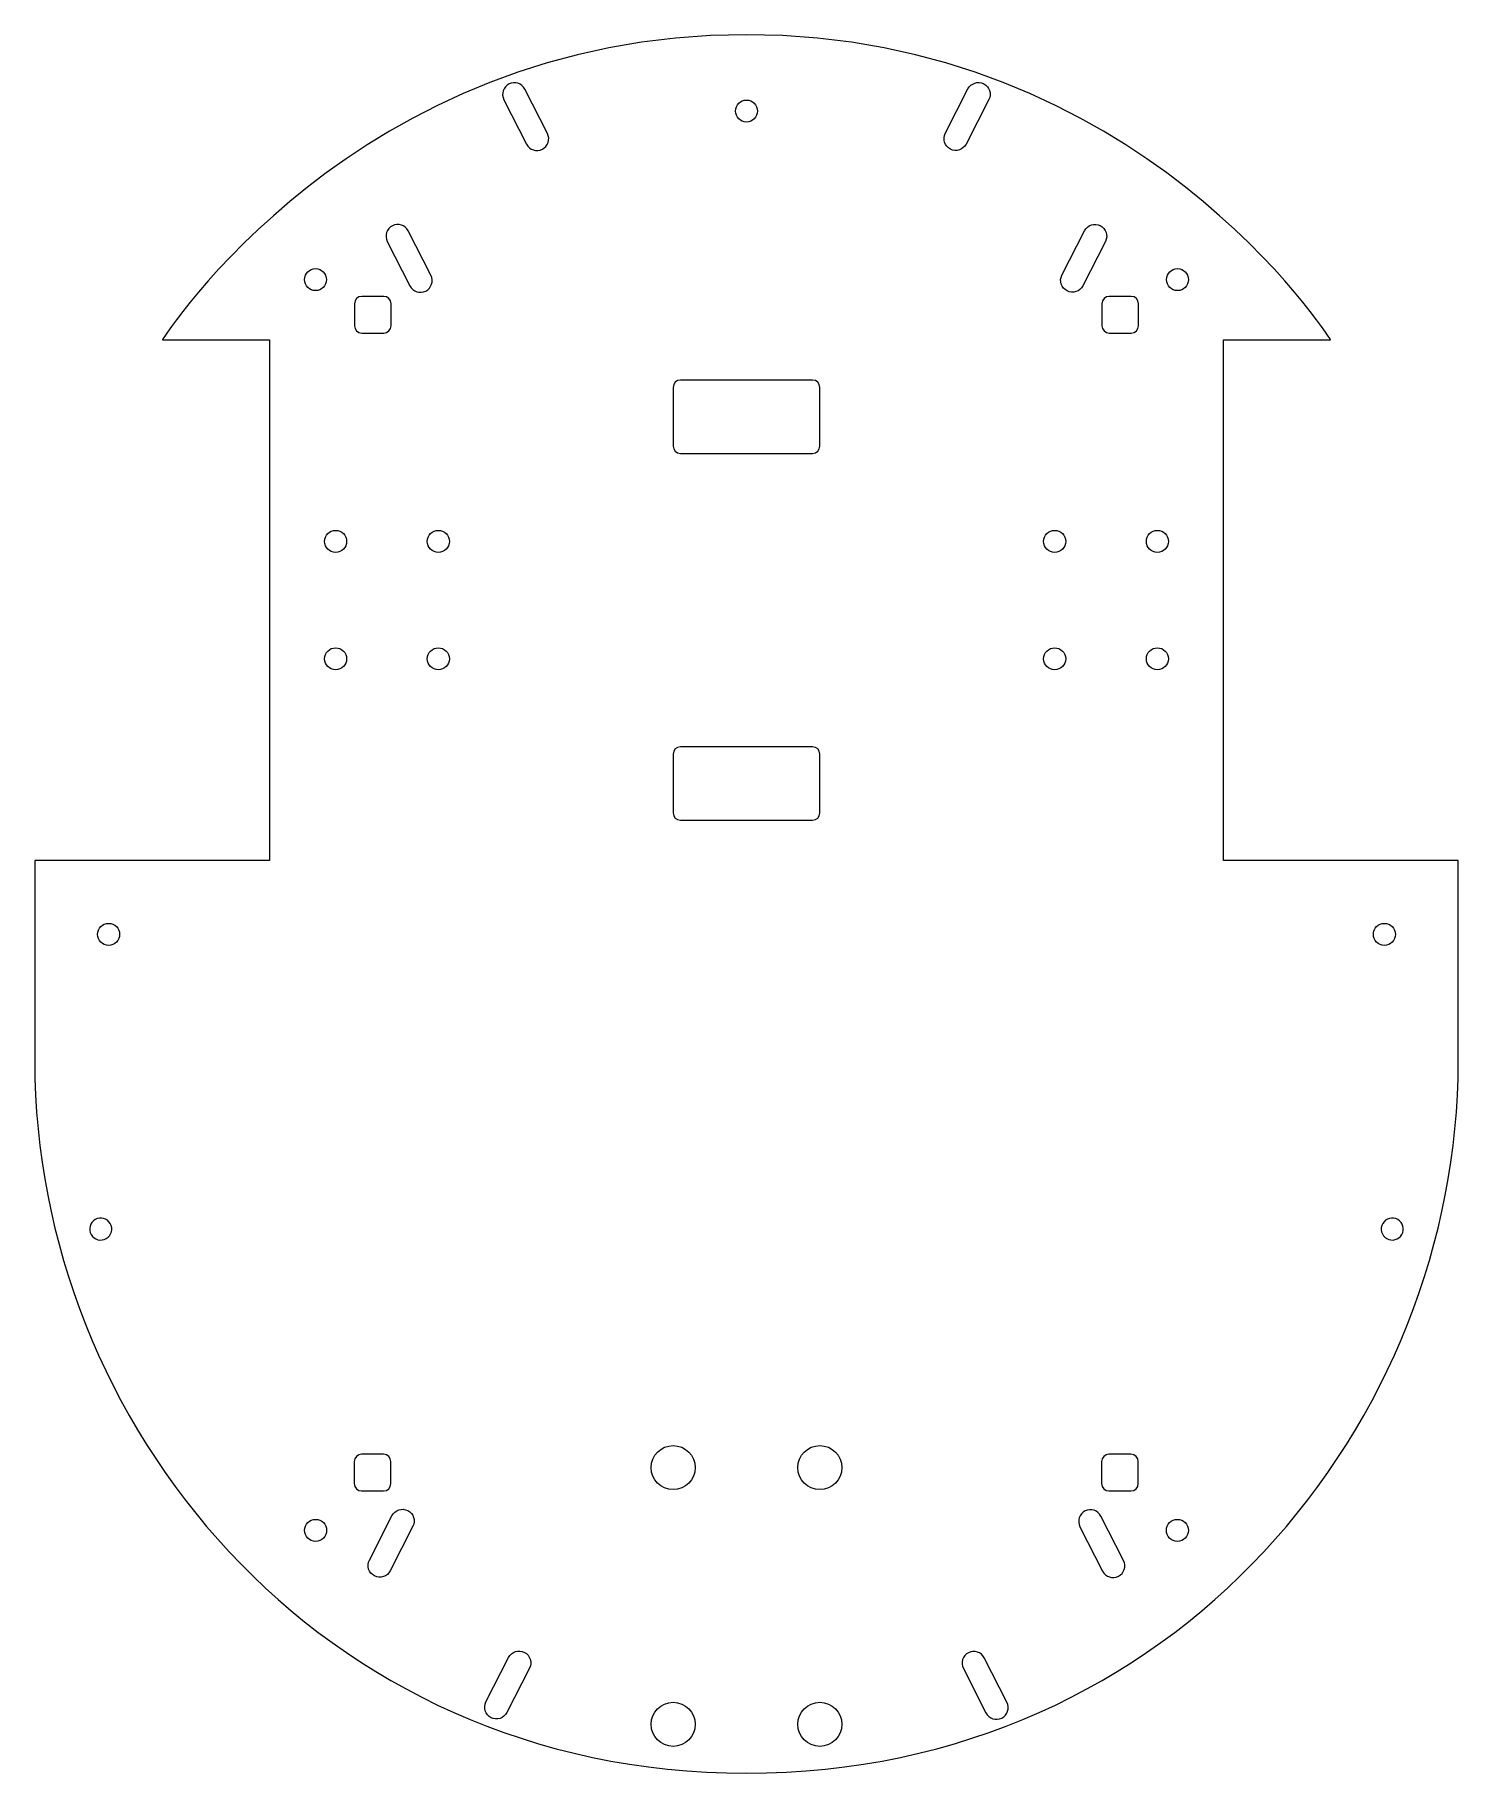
# Model space of a CAD drawing. Header units: centimetres. Extents: x -9.6 to 9.8, y -13.4 to 10.3.
import ezdxf

# ---------------------------------------------------------------- set-up
doc = ezdxf.new("R2010")
doc.units = ezdxf.units.CM
doc.header["$MEASUREMENT"] = 0
doc.layers.add('Camada 1', color=7, linetype='Continuous')

msp = doc.modelspace()

# ---------------------------------------------------------------- linework, layer by layer
at = {"layer": 'Camada 1', "color": 7, "lineweight": 20}
msp.add_ellipse((0.14947, 9.29652), major_axis=(0, 0.15), ratio=1, dxfattribs=at)
at = {"layer": 'Camada 1', "color": 175, "lineweight": 20}
msp.add_open_spline([(-7.81095, 6.17859), (-7.81095, 6.17859), (-5.19002, 10.33587), (0.14947, 10.33587), (0.14947, 10.33587), (5.48896, 10.33587), (8.10989, 6.17859), (8.10989, 6.17859), (8.10989, 6.17859), (8.10989, 6.17859), (6.64947, 6.17859), (6.64947, 6.17859), (6.64947, 6.17859), (6.64947, 6.17859), (6.64947, -0.92141), (6.64947, -0.92141), (6.64947, -0.92141), (6.64947, -0.92141), (9.84947, -0.92141), (9.84947, -0.92141), (9.84947, -0.92141), (9.84947, -1.83565), (9.84947, -2.74989), (9.84947, -3.66413), (9.84947, -3.66413), (9.84947, -8.55128), (6.01449, -13.36413), (0.14944, -13.36413), (0.14944, -13.36413), (-5.71561, -13.36413), (-9.55053, -8.55128), (-9.55053, -3.66413), (-9.55053, -3.66413), (-9.55053, -3.66413), (-9.55053, -0.92141), (-9.55053, -0.92141), (-9.55053, -0.92141), (-9.55053, -0.92141), (-6.35053, -0.92141), (-6.35053, -0.92141), (-6.35053, -0.92141), (-6.35053, -0.92141), (-6.35053, 6.17859), (-6.35053, 6.17859), (-6.35053, 6.17859), (-6.83734, 6.17859), (-7.32414, 6.17859), (-7.81095, 6.17859)], degree=3, knots=[0, 0, 0, 0, 0.07692308, 0.07692308, 0.07692308, 0.07692308, 0.15384615, 0.15384615, 0.15384615, 0.15384615, 0.23076923, 0.23076923, 0.23076923, 0.23076923, 0.30769231, 0.30769231, 0.30769231, 0.30769231, 0.38461538, 0.38461538, 0.38461538, 0.38461538, 0.46153846, 0.46153846, 0.46153846, 0.46153846, 0.53846154, 0.53846154, 0.53846154, 0.53846154, 0.61538462, 0.61538462, 0.61538462, 0.61538462, 0.69230769, 0.69230769, 0.69230769, 0.69230769, 0.76923077, 0.76923077, 0.76923077, 0.76923077, 0.84615385, 0.84615385, 0.84615385, 0.84615385, 1, 1, 1, 1], dxfattribs=at)
at = {"layer": 'Camada 1', "color": 7, "lineweight": 20}
for points, knots in [([(-2.84824, 8.84477), (-2.84824, 8.84477), (-3.15696, 9.45067), (-3.15696, 9.45067), (-3.15696, 9.45067), (-3.19691, 9.52908), (-3.16545, 9.62591), (-3.08704, 9.66586), (-3.08704, 9.66586), (-3.08704, 9.66586), (-3.08703, 9.66587), (-3.08703, 9.66587), (-3.08703, 9.66587), (-3.00861, 9.70582), (-2.91179, 9.67436), (-2.87184, 9.59595), (-2.87184, 9.59595), (-2.87184, 9.59595), (-2.56312, 8.99005), (-2.56312, 8.99005), (-2.56312, 8.99005), (-2.52316, 8.91164), (-2.55462, 8.81482), (-2.63304, 8.77486), (-2.63304, 8.77486), (-2.63304, 8.77486), (-2.63305, 8.77485), (-2.63305, 8.77485), (-2.63305, 8.77485), (-2.71146, 8.7349), (-2.80829, 8.76636), (-2.84824, 8.84477)], [0, 0, 0, 0, 0.11111111, 0.11111111, 0.11111111, 0.11111111, 0.22222222, 0.22222222, 0.22222222, 0.22222222, 0.33333333, 0.33333333, 0.33333333, 0.33333333, 0.44444444, 0.44444444, 0.44444444, 0.44444444, 0.55555556, 0.55555556, 0.55555556, 0.55555556, 0.66666667, 0.66666667, 0.66666667, 0.66666667, 0.77777778, 0.77777778, 0.77777778, 0.77777778, 1, 1, 1, 1]), ([(3.14365, 8.84641), (3.14365, 8.84641), (3.45237, 9.45231), (3.45237, 9.45231), (3.45237, 9.45231), (3.49232, 9.53072), (3.46086, 9.62755), (3.38245, 9.6675), (3.38245, 9.6675), (3.38245, 9.6675), (3.38244, 9.66751), (3.38244, 9.66751), (3.38244, 9.66751), (3.30402, 9.70746), (3.2072, 9.676), (3.16725, 9.59759), (3.16725, 9.59759), (3.16725, 9.59759), (2.85853, 8.99169), (2.85853, 8.99169), (2.85853, 8.99169), (2.81857, 8.91328), (2.85003, 8.81646), (2.92845, 8.7765), (2.92845, 8.7765), (2.92845, 8.7765), (2.92846, 8.77649), (2.92846, 8.77649), (2.92846, 8.77649), (3.00687, 8.73654), (3.1037, 8.768), (3.14365, 8.84641)], [0, 0, 0, 0, 0.11111111, 0.11111111, 0.11111111, 0.11111111, 0.22222222, 0.22222222, 0.22222222, 0.22222222, 0.33333333, 0.33333333, 0.33333333, 0.33333333, 0.44444444, 0.44444444, 0.44444444, 0.44444444, 0.55555556, 0.55555556, 0.55555556, 0.55555556, 0.66666667, 0.66666667, 0.66666667, 0.66666667, 0.77777778, 0.77777778, 0.77777778, 0.77777778, 1, 1, 1, 1]), ([(-4.43748, 6.91179), (-4.43748, 6.91179), (-4.7462, 7.51769), (-4.7462, 7.51769), (-4.7462, 7.51769), (-4.78615, 7.5961), (-4.75469, 7.69293), (-4.67628, 7.73288), (-4.67628, 7.73288), (-4.67628, 7.73288), (-4.67627, 7.73289), (-4.67627, 7.73289), (-4.67627, 7.73289), (-4.59785, 7.77284), (-4.50103, 7.74138), (-4.46108, 7.66297), (-4.46108, 7.66297), (-4.46108, 7.66297), (-4.15236, 7.05707), (-4.15236, 7.05707), (-4.15236, 7.05707), (-4.1124, 6.97866), (-4.14386, 6.88184), (-4.22228, 6.84188), (-4.22228, 6.84188), (-4.22228, 6.84188), (-4.22229, 6.84187), (-4.22229, 6.84187), (-4.22229, 6.84187), (-4.3007, 6.80192), (-4.39753, 6.83338), (-4.43748, 6.91179)], [0, 0, 0, 0, 0.11111111, 0.11111111, 0.11111111, 0.11111111, 0.22222222, 0.22222222, 0.22222222, 0.22222222, 0.33333333, 0.33333333, 0.33333333, 0.33333333, 0.44444444, 0.44444444, 0.44444444, 0.44444444, 0.55555556, 0.55555556, 0.55555556, 0.55555556, 0.66666667, 0.66666667, 0.66666667, 0.66666667, 0.77777778, 0.77777778, 0.77777778, 0.77777778, 1, 1, 1, 1]), ([(4.73289, 6.91343), (4.73289, 6.91343), (5.04161, 7.51933), (5.04161, 7.51933), (5.04161, 7.51933), (5.08156, 7.59774), (5.0501, 7.69457), (4.97169, 7.73452), (4.97169, 7.73452), (4.97169, 7.73452), (4.97168, 7.73453), (4.97168, 7.73453), (4.97168, 7.73453), (4.89326, 7.77448), (4.79644, 7.74302), (4.75649, 7.66461), (4.75649, 7.66461), (4.75649, 7.66461), (4.44777, 7.05871), (4.44777, 7.05871), (4.44777, 7.05871), (4.40781, 6.9803), (4.43927, 6.88348), (4.51769, 6.84352), (4.51769, 6.84352), (4.51769, 6.84352), (4.5177, 6.84351), (4.5177, 6.84351), (4.5177, 6.84351), (4.59611, 6.80356), (4.69294, 6.83502), (4.73289, 6.91343)], [0, 0, 0, 0, 0.11111111, 0.11111111, 0.11111111, 0.11111111, 0.22222222, 0.22222222, 0.22222222, 0.22222222, 0.33333333, 0.33333333, 0.33333333, 0.33333333, 0.44444444, 0.44444444, 0.44444444, 0.44444444, 0.55555556, 0.55555556, 0.55555556, 0.55555556, 0.66666667, 0.66666667, 0.66666667, 0.66666667, 0.77777778, 0.77777778, 0.77777778, 0.77777778, 1, 1, 1, 1]), ([(-5.09361, 6.76985), (-5.09361, 6.76985), (-4.79362, 6.76985), (-4.79362, 6.76985), (-4.79362, 6.76985), (-4.73861, 6.76985), (-4.69362, 6.72485), (-4.69362, 6.66984), (-4.69362, 6.66984), (-4.69362, 6.66984), (-4.69362, 6.36985), (-4.69362, 6.36985), (-4.69362, 6.36985), (-4.69362, 6.31485), (-4.73861, 6.26985), (-4.79362, 6.26985), (-4.79362, 6.26985), (-4.79362, 6.26985), (-5.09361, 6.26985), (-5.09361, 6.26985), (-5.09361, 6.26985), (-5.14862, 6.26985), (-5.19362, 6.31485), (-5.19362, 6.36985), (-5.19362, 6.36985), (-5.19362, 6.36985), (-5.19362, 6.66984), (-5.19362, 6.66984), (-5.19362, 6.66984), (-5.19362, 6.72485), (-5.14862, 6.76985), (-5.09361, 6.76985)], [0, 0, 0, 0, 0.11111111, 0.11111111, 0.11111111, 0.11111111, 0.22222222, 0.22222222, 0.22222222, 0.22222222, 0.33333333, 0.33333333, 0.33333333, 0.33333333, 0.44444444, 0.44444444, 0.44444444, 0.44444444, 0.55555556, 0.55555556, 0.55555556, 0.55555556, 0.66666667, 0.66666667, 0.66666667, 0.66666667, 0.77777778, 0.77777778, 0.77777778, 0.77777778, 1, 1, 1, 1]), ([(5.09257, 6.76986), (5.09257, 6.76986), (5.39256, 6.76986), (5.39256, 6.76986), (5.39256, 6.76986), (5.44757, 6.76986), (5.49256, 6.72486), (5.49256, 6.66985), (5.49256, 6.66985), (5.49256, 6.66985), (5.49256, 6.36986), (5.49256, 6.36986), (5.49256, 6.36986), (5.49256, 6.31486), (5.44757, 6.26986), (5.39256, 6.26986), (5.39256, 6.26986), (5.39256, 6.26986), (5.09257, 6.26986), (5.09257, 6.26986), (5.09257, 6.26986), (5.03756, 6.26986), (4.99256, 6.31486), (4.99256, 6.36986), (4.99256, 6.36986), (4.99256, 6.36986), (4.99256, 6.66985), (4.99256, 6.66985), (4.99256, 6.66985), (4.99256, 6.72486), (5.03756, 6.76986), (5.09257, 6.76986)], [0, 0, 0, 0, 0.11111111, 0.11111111, 0.11111111, 0.11111111, 0.22222222, 0.22222222, 0.22222222, 0.22222222, 0.33333333, 0.33333333, 0.33333333, 0.33333333, 0.44444444, 0.44444444, 0.44444444, 0.44444444, 0.55555556, 0.55555556, 0.55555556, 0.55555556, 0.66666667, 0.66666667, 0.66666667, 0.66666667, 0.77777778, 0.77777778, 0.77777778, 0.77777778, 1, 1, 1, 1]), ([(-0.75053, 5.62859), (-0.75053, 5.62859), (1.04947, 5.62859), (1.04947, 5.62859), (1.04947, 5.62859), (1.10447, 5.62859), (1.14947, 5.58359), (1.14947, 5.52859), (1.14947, 5.52859), (1.14947, 5.52859), (1.14947, 4.72859), (1.14947, 4.72859), (1.14947, 4.72859), (1.14947, 4.67359), (1.10447, 4.62859), (1.04947, 4.62859), (1.04947, 4.62859), (1.04947, 4.62859), (-0.75053, 4.62859), (-0.75053, 4.62859), (-0.75053, 4.62859), (-0.80553, 4.62859), (-0.85053, 4.67359), (-0.85053, 4.72859), (-0.85053, 4.72859), (-0.85053, 4.72859), (-0.85053, 5.52859), (-0.85053, 5.52859), (-0.85053, 5.52859), (-0.85053, 5.58359), (-0.80553, 5.62859), (-0.75053, 5.62859)], [0, 0, 0, 0, 0.11111111, 0.11111111, 0.11111111, 0.11111111, 0.22222222, 0.22222222, 0.22222222, 0.22222222, 0.33333333, 0.33333333, 0.33333333, 0.33333333, 0.44444444, 0.44444444, 0.44444444, 0.44444444, 0.55555556, 0.55555556, 0.55555556, 0.55555556, 0.66666667, 0.66666667, 0.66666667, 0.66666667, 0.77777778, 0.77777778, 0.77777778, 0.77777778, 1, 1, 1, 1]), ([(-0.75053, 0.6287), (-0.75053, 0.6287), (1.04947, 0.6287), (1.04947, 0.6287), (1.04947, 0.6287), (1.10447, 0.6287), (1.14947, 0.5837), (1.14947, 0.5287), (1.14947, 0.5287), (1.14947, 0.5287), (1.14947, -0.2713), (1.14947, -0.2713), (1.14947, -0.2713), (1.14947, -0.3263), (1.10447, -0.3713), (1.04947, -0.3713), (1.04947, -0.3713), (1.04947, -0.3713), (-0.75053, -0.3713), (-0.75053, -0.3713), (-0.75053, -0.3713), (-0.80553, -0.3713), (-0.85053, -0.3263), (-0.85053, -0.2713), (-0.85053, -0.2713), (-0.85053, -0.2713), (-0.85053, 0.5287), (-0.85053, 0.5287), (-0.85053, 0.5287), (-0.85053, 0.5837), (-0.80553, 0.6287), (-0.75053, 0.6287)], [0, 0, 0, 0, 0.11111111, 0.11111111, 0.11111111, 0.11111111, 0.22222222, 0.22222222, 0.22222222, 0.22222222, 0.33333333, 0.33333333, 0.33333333, 0.33333333, 0.44444444, 0.44444444, 0.44444444, 0.44444444, 0.55555556, 0.55555556, 0.55555556, 0.55555556, 0.66666667, 0.66666667, 0.66666667, 0.66666667, 0.77777778, 0.77777778, 0.77777778, 0.77777778, 1, 1, 1, 1]), ([(-8.78121, -6.0203), (-8.82263, -5.94856), (-8.79806, -5.85682), (-8.72631, -5.8154), (-8.72631, -5.8154), (-8.65456, -5.77397), (-8.56283, -5.79856), (-8.5214, -5.8703), (-8.5214, -5.8703), (-8.47998, -5.94204), (-8.50456, -6.03378), (-8.57631, -6.0752), (-8.57631, -6.0752), (-8.64806, -6.11663), (-8.73979, -6.09204), (-8.78121, -6.0203)], [0, 0, 0, 0, 0.2, 0.2, 0.2, 0.2, 0.4, 0.4, 0.4, 0.4, 0.6, 0.6, 0.6, 0.6, 1, 1, 1, 1]), ([(9.08017, -6.02028), (9.03875, -6.09202), (8.94702, -6.11661), (8.87527, -6.07518), (8.87527, -6.07518), (8.80352, -6.03376), (8.77894, -5.94202), (8.82036, -5.87028), (8.82036, -5.87028), (8.86179, -5.79854), (8.95352, -5.77395), (9.02527, -5.81538), (9.02527, -5.81538), (9.09702, -5.8568), (9.12159, -5.94854), (9.08017, -6.02028)], [0, 0, 0, 0, 0.2, 0.2, 0.2, 0.2, 0.4, 0.4, 0.4, 0.4, 0.6, 0.6, 0.6, 0.6, 1, 1, 1, 1]), ([(-5.09684, -9.01616), (-5.09684, -9.01616), (-4.79685, -9.01616), (-4.79685, -9.01616), (-4.79685, -9.01616), (-4.74184, -9.01616), (-4.69685, -9.06116), (-4.69685, -9.11617), (-4.69685, -9.11617), (-4.69685, -9.11617), (-4.69685, -9.41616), (-4.69685, -9.41616), (-4.69685, -9.41616), (-4.69685, -9.47116), (-4.74184, -9.51616), (-4.79685, -9.51616), (-4.79685, -9.51616), (-4.79685, -9.51616), (-5.09684, -9.51616), (-5.09684, -9.51616), (-5.09684, -9.51616), (-5.15185, -9.51616), (-5.19685, -9.47116), (-5.19685, -9.41616), (-5.19685, -9.41616), (-5.19685, -9.41616), (-5.19685, -9.11617), (-5.19685, -9.11617), (-5.19685, -9.11617), (-5.19685, -9.06116), (-5.15185, -9.01616), (-5.09684, -9.01616)], [0, 0, 0, 0, 0.11111111, 0.11111111, 0.11111111, 0.11111111, 0.22222222, 0.22222222, 0.22222222, 0.22222222, 0.33333333, 0.33333333, 0.33333333, 0.33333333, 0.44444444, 0.44444444, 0.44444444, 0.44444444, 0.55555556, 0.55555556, 0.55555556, 0.55555556, 0.66666667, 0.66666667, 0.66666667, 0.66666667, 0.77777778, 0.77777778, 0.77777778, 0.77777778, 1, 1, 1, 1]), ([(5.08934, -9.01615), (5.08934, -9.01615), (5.38933, -9.01615), (5.38933, -9.01615), (5.38933, -9.01615), (5.44434, -9.01615), (5.48933, -9.06115), (5.48933, -9.11616), (5.48933, -9.11616), (5.48933, -9.11616), (5.48933, -9.41615), (5.48933, -9.41615), (5.48933, -9.41615), (5.48933, -9.47115), (5.44434, -9.51615), (5.38933, -9.51615), (5.38933, -9.51615), (5.38933, -9.51615), (5.08934, -9.51615), (5.08934, -9.51615), (5.08934, -9.51615), (5.03433, -9.51615), (4.98933, -9.47115), (4.98933, -9.41615), (4.98933, -9.41615), (4.98933, -9.41615), (4.98933, -9.11616), (4.98933, -9.11616), (4.98933, -9.11616), (4.98933, -9.06115), (5.03433, -9.01615), (5.08934, -9.01615)], [0, 0, 0, 0, 0.11111111, 0.11111111, 0.11111111, 0.11111111, 0.22222222, 0.22222222, 0.22222222, 0.22222222, 0.33333333, 0.33333333, 0.33333333, 0.33333333, 0.44444444, 0.44444444, 0.44444444, 0.44444444, 0.55555556, 0.55555556, 0.55555556, 0.55555556, 0.66666667, 0.66666667, 0.66666667, 0.66666667, 0.77777778, 0.77777778, 0.77777778, 0.77777778, 1, 1, 1, 1]), ([(-4.68205, -9.85295), (-4.68205, -9.85295), (-4.99077, -10.45885), (-4.99077, -10.45885), (-4.99077, -10.45885), (-5.03072, -10.53726), (-4.99926, -10.63409), (-4.92085, -10.67404), (-4.92085, -10.67404), (-4.92085, -10.67404), (-4.92084, -10.67405), (-4.92084, -10.67405), (-4.92084, -10.67405), (-4.84242, -10.714), (-4.7456, -10.68254), (-4.70565, -10.60413), (-4.70565, -10.60413), (-4.70565, -10.60413), (-4.39693, -9.99823), (-4.39693, -9.99823), (-4.39693, -9.99823), (-4.35697, -9.91982), (-4.38843, -9.823), (-4.46685, -9.78304), (-4.46685, -9.78304), (-4.46685, -9.78304), (-4.46686, -9.78303), (-4.46686, -9.78303), (-4.46686, -9.78303), (-4.54527, -9.74308), (-4.6421, -9.77454), (-4.68205, -9.85295)], [0, 0, 0, 0, 0.11111111, 0.11111111, 0.11111111, 0.11111111, 0.22222222, 0.22222222, 0.22222222, 0.22222222, 0.33333333, 0.33333333, 0.33333333, 0.33333333, 0.44444444, 0.44444444, 0.44444444, 0.44444444, 0.55555556, 0.55555556, 0.55555556, 0.55555556, 0.66666667, 0.66666667, 0.66666667, 0.66666667, 0.77777778, 0.77777778, 0.77777778, 0.77777778, 1, 1, 1, 1]), ([(4.9792, -9.85794), (4.9792, -9.85794), (5.28792, -10.46384), (5.28792, -10.46384), (5.28792, -10.46384), (5.32787, -10.54225), (5.29641, -10.63908), (5.218, -10.67903), (5.218, -10.67903), (5.218, -10.67903), (5.21799, -10.67904), (5.21799, -10.67904), (5.21799, -10.67904), (5.13957, -10.71899), (5.04275, -10.68753), (5.0028, -10.60912), (5.0028, -10.60912), (5.0028, -10.60912), (4.69408, -10.00322), (4.69408, -10.00322), (4.69408, -10.00322), (4.65412, -9.92481), (4.68558, -9.82799), (4.764, -9.78803), (4.764, -9.78803), (4.764, -9.78803), (4.76401, -9.78802), (4.76401, -9.78802), (4.76401, -9.78802), (4.84242, -9.74807), (4.93925, -9.77953), (4.9792, -9.85794)], [0, 0, 0, 0, 0.11111111, 0.11111111, 0.11111111, 0.11111111, 0.22222222, 0.22222222, 0.22222222, 0.22222222, 0.33333333, 0.33333333, 0.33333333, 0.33333333, 0.44444444, 0.44444444, 0.44444444, 0.44444444, 0.55555556, 0.55555556, 0.55555556, 0.55555556, 0.66666667, 0.66666667, 0.66666667, 0.66666667, 0.77777778, 0.77777778, 0.77777778, 0.77777778, 1, 1, 1, 1]), ([(-3.09281, -11.78593), (-3.09281, -11.78593), (-3.40153, -12.39183), (-3.40153, -12.39183), (-3.40153, -12.39183), (-3.44148, -12.47024), (-3.41002, -12.56707), (-3.33161, -12.60702), (-3.33161, -12.60702), (-3.33161, -12.60702), (-3.3316, -12.60703), (-3.3316, -12.60703), (-3.3316, -12.60703), (-3.25318, -12.64698), (-3.15636, -12.61552), (-3.11641, -12.53711), (-3.11641, -12.53711), (-3.11641, -12.53711), (-2.80769, -11.93121), (-2.80769, -11.93121), (-2.80769, -11.93121), (-2.76773, -11.8528), (-2.79919, -11.75598), (-2.87761, -11.71602), (-2.87761, -11.71602), (-2.87761, -11.71602), (-2.87762, -11.71601), (-2.87762, -11.71601), (-2.87762, -11.71601), (-2.95603, -11.67606), (-3.05286, -11.70752), (-3.09281, -11.78593)], [0, 0, 0, 0, 0.11111111, 0.11111111, 0.11111111, 0.11111111, 0.22222222, 0.22222222, 0.22222222, 0.22222222, 0.33333333, 0.33333333, 0.33333333, 0.33333333, 0.44444444, 0.44444444, 0.44444444, 0.44444444, 0.55555556, 0.55555556, 0.55555556, 0.55555556, 0.66666667, 0.66666667, 0.66666667, 0.66666667, 0.77777778, 0.77777778, 0.77777778, 0.77777778, 1, 1, 1, 1]), ([(3.38996, -11.79092), (3.38996, -11.79092), (3.69868, -12.39682), (3.69868, -12.39682), (3.69868, -12.39682), (3.73863, -12.47523), (3.70717, -12.57206), (3.62876, -12.61201), (3.62876, -12.61201), (3.62876, -12.61201), (3.62875, -12.61202), (3.62875, -12.61202), (3.62875, -12.61202), (3.55033, -12.65197), (3.45351, -12.62051), (3.41356, -12.5421), (3.41356, -12.5421), (3.41356, -12.5421), (3.10484, -11.9362), (3.10484, -11.9362), (3.10484, -11.9362), (3.06488, -11.85779), (3.09634, -11.76097), (3.17476, -11.72101), (3.17476, -11.72101), (3.17476, -11.72101), (3.17477, -11.721), (3.17477, -11.721), (3.17477, -11.721), (3.25318, -11.68105), (3.35001, -11.71251), (3.38996, -11.79092)], [0, 0, 0, 0, 0.11111111, 0.11111111, 0.11111111, 0.11111111, 0.22222222, 0.22222222, 0.22222222, 0.22222222, 0.33333333, 0.33333333, 0.33333333, 0.33333333, 0.44444444, 0.44444444, 0.44444444, 0.44444444, 0.55555556, 0.55555556, 0.55555556, 0.55555556, 0.66666667, 0.66666667, 0.66666667, 0.66666667, 0.77777778, 0.77777778, 0.77777778, 0.77777778, 1, 1, 1, 1])]:
    msp.add_open_spline(points, degree=3, knots=knots, dxfattribs=at)
at = {"layer": 'Camada 1', "color": 7, "lineweight": 5}
for points in [[(-5.57467, 6.99847), (-5.57467, 7.08131), (-5.64183, 7.14847), (-5.72467, 7.14847), (-5.72467, 7.14847), (-5.80752, 7.14847), (-5.87467, 7.08131), (-5.87467, 6.99847), (-5.87467, 6.99847), (-5.87467, 6.91563), (-5.80752, 6.84847), (-5.72467, 6.84847), (-5.72467, 6.84847), (-5.64183, 6.84847), (-5.57467, 6.91563), (-5.57467, 6.99847)], [(6.17361, 6.99847), (6.17361, 7.08131), (6.10646, 7.14847), (6.02361, 7.14847), (6.02361, 7.14847), (5.94077, 7.14847), (5.87361, 7.08131), (5.87361, 6.99847), (5.87361, 6.99847), (5.87361, 6.91563), (5.94077, 6.84847), (6.02361, 6.84847), (6.02361, 6.84847), (6.10645, 6.84847), (6.17361, 6.91563), (6.17361, 6.99847)], [(-5.30053, 3.42859), (-5.30053, 3.51143), (-5.36769, 3.57859), (-5.45053, 3.57859), (-5.45053, 3.57859), (-5.53337, 3.57859), (-5.60053, 3.51143), (-5.60053, 3.42859), (-5.60053, 3.42859), (-5.60053, 3.34575), (-5.53337, 3.27859), (-5.45053, 3.27859), (-5.45053, 3.27859), (-5.36769, 3.27859), (-5.30053, 3.34574), (-5.30053, 3.42859)], [(-3.90053, 3.42859), (-3.90053, 3.51143), (-3.96769, 3.57859), (-4.05053, 3.57859), (-4.05053, 3.57859), (-4.13337, 3.57859), (-4.20053, 3.51143), (-4.20053, 3.42859), (-4.20053, 3.42859), (-4.20053, 3.34575), (-4.13337, 3.27859), (-4.05053, 3.27859), (-4.05053, 3.27859), (-3.96769, 3.27859), (-3.90053, 3.34574), (-3.90053, 3.42859)], [(4.49947, 3.42859), (4.49947, 3.51143), (4.43231, 3.57859), (4.34947, 3.57859), (4.34947, 3.57859), (4.26663, 3.57859), (4.19947, 3.51143), (4.19947, 3.42859), (4.19947, 3.42859), (4.19947, 3.34575), (4.26663, 3.27859), (4.34947, 3.27859), (4.34947, 3.27859), (4.43231, 3.27859), (4.49947, 3.34574), (4.49947, 3.42859)], [(5.89947, 3.42859), (5.89947, 3.51143), (5.83231, 3.57859), (5.74947, 3.57859), (5.74947, 3.57859), (5.66663, 3.57859), (5.59947, 3.51143), (5.59947, 3.42859), (5.59947, 3.42859), (5.59947, 3.34575), (5.66663, 3.27859), (5.74947, 3.27859), (5.74947, 3.27859), (5.83231, 3.27859), (5.89947, 3.34574), (5.89947, 3.42859)], [(-5.30053, 1.82859), (-5.30053, 1.91143), (-5.36769, 1.97859), (-5.45053, 1.97859), (-5.45053, 1.97859), (-5.53337, 1.97859), (-5.60053, 1.91143), (-5.60053, 1.82859), (-5.60053, 1.82859), (-5.60053, 1.74575), (-5.53337, 1.67859), (-5.45053, 1.67859), (-5.45053, 1.67859), (-5.36769, 1.67859), (-5.30053, 1.74574), (-5.30053, 1.82859)], [(-3.90053, 1.82859), (-3.90053, 1.91143), (-3.96769, 1.97859), (-4.05053, 1.97859), (-4.05053, 1.97859), (-4.13337, 1.97859), (-4.20053, 1.91143), (-4.20053, 1.82859), (-4.20053, 1.82859), (-4.20053, 1.74575), (-4.13337, 1.67859), (-4.05053, 1.67859), (-4.05053, 1.67859), (-3.96769, 1.67859), (-3.90053, 1.74574), (-3.90053, 1.82859)], [(4.49947, 1.82859), (4.49947, 1.91143), (4.43231, 1.97859), (4.34947, 1.97859), (4.34947, 1.97859), (4.26663, 1.97859), (4.19947, 1.91143), (4.19947, 1.82859), (4.19947, 1.82859), (4.19947, 1.74575), (4.26663, 1.67859), (4.34947, 1.67859), (4.34947, 1.67859), (4.43231, 1.67859), (4.49947, 1.74574), (4.49947, 1.82859)], [(5.89947, 1.82859), (5.89947, 1.91143), (5.83231, 1.97859), (5.74947, 1.97859), (5.74947, 1.97859), (5.66663, 1.97859), (5.59947, 1.91143), (5.59947, 1.82859), (5.59947, 1.82859), (5.59947, 1.74575), (5.66663, 1.67859), (5.74947, 1.67859), (5.74947, 1.67859), (5.83231, 1.67859), (5.89947, 1.74574), (5.89947, 1.82859)], [(-8.39422, -1.92823), (-8.39422, -1.84539), (-8.46138, -1.77823), (-8.54422, -1.77823), (-8.54422, -1.77823), (-8.62707, -1.77823), (-8.69422, -1.84539), (-8.69422, -1.92823), (-8.69422, -1.92823), (-8.69422, -2.01107), (-8.62707, -2.07823), (-8.54422, -2.07823), (-8.54422, -2.07823), (-8.46138, -2.07823), (-8.39422, -2.01107), (-8.39422, -1.92823)], [(8.99316, -1.92823), (8.99316, -1.84539), (8.92601, -1.77823), (8.84316, -1.77823), (8.84316, -1.77823), (8.76032, -1.77823), (8.69316, -1.84539), (8.69316, -1.92823), (8.69316, -1.92823), (8.69316, -2.01107), (8.76032, -2.07823), (8.84316, -2.07823), (8.84316, -2.07823), (8.926, -2.07823), (8.99316, -2.01107), (8.99316, -1.92823)], [(-5.57362, -10.0532), (-5.57362, -9.97036), (-5.64078, -9.9032), (-5.72362, -9.9032), (-5.72362, -9.9032), (-5.80647, -9.9032), (-5.87362, -9.97036), (-5.87362, -10.0532), (-5.87362, -10.0532), (-5.87362, -10.13604), (-5.80647, -10.2032), (-5.72362, -10.2032), (-5.72362, -10.2032), (-5.64078, -10.2032), (-5.57362, -10.13604), (-5.57362, -10.0532)], [(6.17256, -10.0532), (6.17256, -9.97036), (6.10541, -9.9032), (6.02256, -9.9032), (6.02256, -9.9032), (5.93972, -9.9032), (5.87256, -9.97036), (5.87256, -10.0532), (5.87256, -10.0532), (5.87256, -10.13604), (5.93972, -10.2032), (6.02256, -10.2032), (6.02256, -10.2032), (6.1054, -10.2032), (6.17256, -10.13604), (6.17256, -10.0532)]]:
    msp.add_open_spline(points, degree=3, knots=[0, 0, 0, 0, 0.2, 0.2, 0.2, 0.2, 0.4, 0.4, 0.4, 0.4, 0.6, 0.6, 0.6, 0.6, 1, 1, 1, 1], dxfattribs=at)
at = {"layer": 'Camada 1', "color": 7, "lineweight": 9}
for points in [[(-0.55053, -9.19745), (-0.55053, -9.03176), (-0.68484, -8.89745), (-0.85053, -8.89745), (-0.85053, -8.89745), (-1.01622, -8.89745), (-1.15053, -9.03176), (-1.15053, -9.19745), (-1.15053, -9.19745), (-1.15053, -9.36313), (-1.01622, -9.49745), (-0.85053, -9.49745), (-0.85053, -9.49745), (-0.68485, -9.49745), (-0.55053, -9.36313), (-0.55053, -9.19745)], [(1.44947, -9.19745), (1.44947, -9.03176), (1.31516, -8.89745), (1.14947, -8.89745), (1.14947, -8.89745), (0.98378, -8.89745), (0.84947, -9.03176), (0.84947, -9.19745), (0.84947, -9.19745), (0.84947, -9.36313), (0.98378, -9.49745), (1.14947, -9.49745), (1.14947, -9.49745), (1.31515, -9.49745), (1.44947, -9.36313), (1.44947, -9.19745)], [(-0.55053, -12.69745), (-0.55053, -12.53176), (-0.68484, -12.39745), (-0.85053, -12.39745), (-0.85053, -12.39745), (-1.01622, -12.39745), (-1.15053, -12.53176), (-1.15053, -12.69745), (-1.15053, -12.69745), (-1.15053, -12.86313), (-1.01622, -12.99745), (-0.85053, -12.99745), (-0.85053, -12.99745), (-0.68485, -12.99745), (-0.55053, -12.86313), (-0.55053, -12.69745)], [(1.44947, -12.69745), (1.44947, -12.53176), (1.31516, -12.39745), (1.14947, -12.39745), (1.14947, -12.39745), (0.98378, -12.39745), (0.84947, -12.53176), (0.84947, -12.69745), (0.84947, -12.69745), (0.84947, -12.86313), (0.98378, -12.99745), (1.14947, -12.99745), (1.14947, -12.99745), (1.31515, -12.99745), (1.44947, -12.86313), (1.44947, -12.69745)]]:
    msp.add_open_spline(points, degree=3, knots=[0, 0, 0, 0, 0.2, 0.2, 0.2, 0.2, 0.4, 0.4, 0.4, 0.4, 0.6, 0.6, 0.6, 0.6, 1, 1, 1, 1], dxfattribs=at)

doc.saveas('drawing.dxf')
